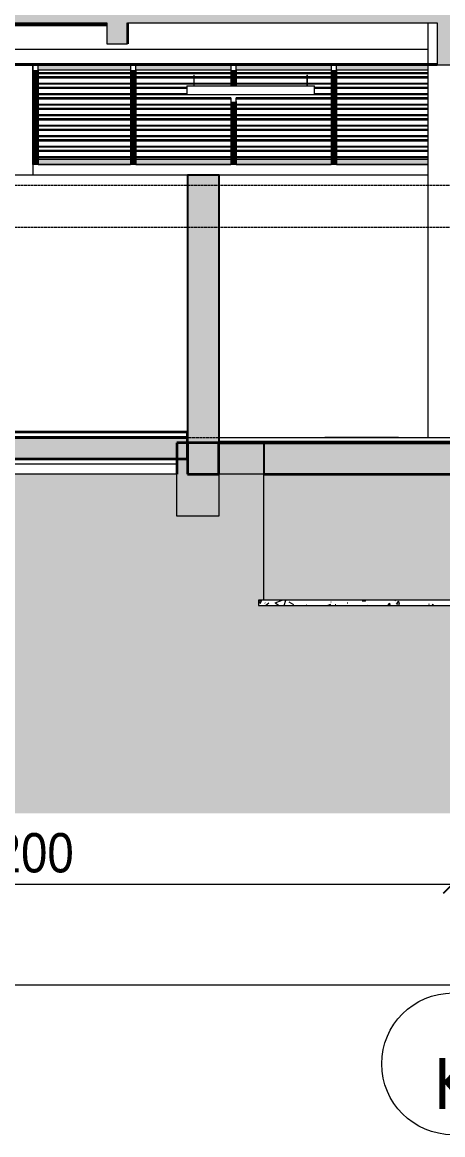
# Model space of a CAD drawing. Header units: millimetres. Extents: x 3451 to 201731, y -8641 to 35300.
# Drawn here: x 134791 to 138797, y -8641 to 1955 of the extents above; entities that cross this region are included whole.
import ezdxf

# ---------------------------------------------------------------- set-up
doc = ezdxf.new("R2010")
doc.units = ezdxf.units.MM
doc.linetypes.add('Centre', pattern=[31.75, 6.35, -4.7625, 15.875, -4.7625])
for name, color, linetype, lineweight in [('0-2', 50, 'Continuous', 5), ('A-ANNO-DIMS', 211, 'Continuous', 9), ('A-ANNO-DIMS-150', 211, 'Continuous', 9), ('A-CLNG-1', 13, 'Continuous', 25), ('A-CLNG-PATT-1', 13, 'Continuous', 9), ('A-DETL-GENF-1', 7, 'Continuous', 9), ('A-DETL-GENF-3', 9, 'Continuous', 9), ('A-DETL-GENF-4', 253, 'Continuous', 9), ('A-DETL-THIN', 151, 'Continuous', 9), ('A-FLOR-1', 10, 'Continuous', 35), ('A-FLOR-2', 7, 'Continuous', 9), ('A-FLOR-3', 192, 'Continuous', 35), ('A-FLOR-LEVL-2', 51, 'Centre', 9), ('A-FLOR-PATT-1', 7, 'Continuous', 9), ('A-FLOR-PATT-3', 8, 'Continuous', 9), ('A-GLAZ-CWMG', 51, 'Continuous', 9), ('A-WALL', 113, 'Continuous', 9), ('A-WALL-PATT-1', 7, 'Continuous', 9), ('C-PRKG', 70, 'Continuous', 9), ('E-LITE-EQPM', 33, 'Continuous', 9), ('L-SITE-WALL-1', 250, 'Continuous', 25), ('L-SITE-WALL-2', 7, 'Continuous', 9), ('S-BEAM-1', 12, 'Continuous', 5), ('S-BEAM-2', 10, 'Continuous', 35), ('S-BEAM-3', 7, 'Continuous', 9), ('S-COLS', 52, 'Continuous', 9), ('S-FNDN-1', 32, 'Continuous', 5), ('S-FNDN-2', 250, 'Continuous', 25), ('S-GRID-IDEN', 1, 'Continuous', 9)]:
    doc.layers.add(name, color=color, linetype=linetype, lineweight=lineweight)
doc.styles.add('Tahoma_B_1', font='tahomabd.ttf', dxfattribs={"height": 487.5})
doc.styles.add('UTM Avo', font='', dxfattribs={"width": 0.9, "height": 375})
doc.styles.get('UTM Avo').set_extended_font_data('UTM Avo')
doc.dimstyles.new('1_Dim_chi_tiet_2_5', dxfattribs={"dimscale": 304.8, "dimtxt": 374.737856, "dimasz": 0.590551, "dimexe": 0.492126, "dimexo": 0.0625, "dimgap": 0.049213, "dimtad": 1, "dimdec": 0, "dimrnd": 5, "dimzin": 0, "dimdsep": 46, "dimtxsty": 'UTM Avo', "dimblk1": 'OBLIQUE', "dimblk2": 'OBLIQUE', "dimsah": 1, "dimcen": 0.09, "dimdle": 0.492126, "dimazin": 0, "dimtfac": 1, "dimtdec": 4, "dimtix": 1, "dimtmove": 0, "dimatfit": 3, "dimfxl": 0.984252, "dimfxlon": 1, "dimtvp": 1, "dimtolj": 1, "dimtzin": 0, "dimarcsym": 2})
pattern_1 = [(0, (148640.78, 14125), (609.6, 152.4), [50.292, -406.908, 50.292, -406.908, -2438.4]), (0, (148640.78, 14125), (609.6, 152.4), [-914.4, 50.292, -864.108, 50.292, -406.908, -1066.8]), (0, (148640.78, 14125), (609.6, 152.4), [-2286, 50.292, -254.508, 50.292, -711.708]), (120, (148869.38, 14201.2), (-436.7823, 451.7291), [50.292, -406.908, 50.292, -2845.308]), (120, (148869.38, 14201.2), (-436.7823, 451.7291), [-507.492, -406.908, 50.292, -864.108, -1524]), (120, (148869.38, 14201.2), (-436.7823, 451.7291), [-1828.8, 50.292, -406.908, 50.292, -1016.508]), (120, (148869.38, 14201.2), (-436.7823, 451.7291), [-2336.292, -254.508, 50.292, -711.708]), (240, (148945.58, 14506), (-172.8177, -604.1291), [50.292, -406.908, 50.292, -406.908, -2438.4]), (240, (148945.58, 14506), (-172.8177, -604.1291), [-914.4, 50.292, -864.108, 50.292, -406.908, -1066.8]), (240, (148945.58, 14506), (-172.8177, -604.1291), [-2286, 50.292, -254.508, 50.292, -711.708])]

# ---------------------------------------------------------------- blocks, each defined once
blk = doc.blocks.new('NCV_TKTC_KET CAU_rvt-2-TKCS_MẶT CẮT D')
at = {"layer": 'A-FLOR-PATT-1'}
h = blk.add_hatch(color=256, dxfattribs=at)
h.paths.add_polyline_path([(-58470, 1930), (-56833, 1930), (-56833, 1950), (-58635, 1950), (-58635, 1930)])
h.paths.add_polyline_path([(-24867, 1930), (-24837, 1930), (-24837, 1950), (-28837, 1950), (-28837, 1930), (-25817, 1930)])
h.paths.add_polyline_path([(-66835, 1930), (-65032, 1930), (-65032, 1950), (-66835, 1950)])
h.paths.add_polyline_path([(-53358, 1930), (-51662, 1930), (-51662, 1950), (-53358, 1950), (-53358, 1930)])
blk.add_hatch(color=256, dxfattribs=at).paths.add_polyline_path([(-68919, -2202), (-64262, -2202), (-64262, -2000), (-69762, -2000), (-69762, -2202)])
h = blk.add_hatch(color=256, dxfattribs=at)
h.paths.add_polyline_path([(-27123, -2350), (-24537, -2350), (-24537, -2050), (-49362, -2050), (-49362, -2350), (-27187, -2350)])
h.paths.add_polyline_path([(-77404, -2350), (-69762, -2350), (-69762, -2050), (-78236, -2050), (-78236, -2350)])
h.paths.add_polyline_path([(-64262, -2350), (-51462, -2350), (-51462, -2050), (-64262, -2050)])
at = {"layer": 'A-WALL-PATT-1'}
blk.add_hatch(color=256, dxfattribs=at).paths.add_polyline_path([(-63964, -2050), (-63962, -2050), (-63962, 500), (-64262, 500), (-64262, -2050)])
at = {"layer": 'S-BEAM-1'}
for points in [[(-64833, 1750), (-64832, 1750), (-64833, 1821)], [(-63964, -2750), (-63964, -2050), (-64364, -2050), (-64364, -2750)]]:
    blk.add_hatch(color=256, dxfattribs=at).paths.add_polyline_path(points)
at = {"layer": 'S-FNDN-1'}
blk.add_hatch(color=256, dxfattribs=at).paths.add_polyline_path([(-61037, -3550), (-59937, -3550), (-59937, -2050), (-63537, -2050), (-63537, -3550), (-61083, -3550)])
at = {"layer": 'A-FLOR-1'}
for p, q in [((-66835, 1930), (-65032, 1930)), ((-64262, -2000), (-69762, -2000)), ((-64262, -2202), (-64262, -2000)), ((-51462, -2050), (-64262, -2050)), ((-64262, -2050), (-64262, -2350)), ((-69762, -2202), (-64262, -2202)), ((-64262, -2350), (-63964, -2350)), ((-63537, -2350), (-59937, -2350))]:
    blk.add_line(p, q, dxfattribs=at)
at = {"layer": 'A-FLOR-2'}
blk.add_line((-68137, -2252), (-64364, -2252), dxfattribs=at)
at = {"layer": 'L-SITE-WALL-1'}
for p, q in [((-63962, 500), (-64262, 500)), ((-64262, 500), (-64262, -2050)), ((-63962, -2050), (-63962, 500)), ((-63964, -2050), (-63962, -2050))]:
    blk.add_line(p, q, dxfattribs=at)
at = {"layer": 'L-SITE-WALL-2'}
blk.add_line((-64262, -2050), (-63964, -2050), dxfattribs=at)
at = {"layer": 'S-BEAM-2'}
for p, q in [((-64832, 1750), (-64832, 1950)), ((-64262, -2050), (-64364, -2050)), ((-64364, -2050), (-64364, -2350)), ((-63964, -2350), (-63964, -2050))]:
    blk.add_line(p, q, dxfattribs=at)
at = {"layer": 'S-BEAM-3'}
for p, q in [((-66836, 1700), (-64832, 1700)), ((-64832, 1700), (-61972, 1700)), ((-63964, -2050), (-64262, -2050))]:
    blk.add_line(p, q, dxfattribs=at)
at = {"layer": 'S-FNDN-2'}
for p, q in [((-59937, -2050), (-63537, -2050)), ((-63537, -2050), (-63537, -2350))]:
    blk.add_line(p, q, dxfattribs=at)
blk = doc.blocks.new('xe oto1 - xe oto-V277-TKCS_MẶT CẮT D')
at = {"layer": 'C-PRKG'}
for p, q in [((-63034, -2000), (-62374, -2000)), ((-63034, -2000), (-62374, -2000)), ((-62454, -2000), (-62954, -2000)), ((-62954, -2000), (-62454, -2000)), ((-62454, -2000), (-62954, -2000)), ((-62954, -2000), (-62454, -2000)), ((-62304, -2000), (-62754, -2000)), ((-62754, -2000), (-62254, -2000)), ((-62254, -2000), (-62754, -2000)), ((-62254, -2000), (-62304, -2000)), ((-62304, -2000), (-62254, -2000))]:
    blk.add_line(p, q, dxfattribs=at)
blk = doc.blocks.new('EAE_STL_PENDANT_TK_15W_120cm - LIC_01-ĐÈN LED BATTEN 1_2_ P_2x20W_ ÁNH SÁNG TRẮNG 6000K_ LẮP ĐẶT NỔI_TREO TY-1359257-TKCS_MẶT CẮT D')
at = {"layer": 'E-LITE-EQPM'}
for p, q in [((-69003, 1450), (-69003, 1350)), ((-69003, 1450), (-69003, 1450)), ((-69003, 1450), (-68998, 1450)), ((-68998, 1350), (-68998, 1450)), ((-68998, 1450), (-68998, 1450)), ((-67926, 1450), (-67926, 1350)), ((-67926, 1450), (-67926, 1450)), ((-67926, 1450), (-67921, 1450)), ((-67921, 1350), (-67921, 1450)), ((-67921, 1450), (-67921, 1450)), ((-69070, 1350), (-67853, 1350)), ((-69070, 1350), (-69070, 1348)), ((-69070, 1348), (-69070, 1264)), ((-67853, 1348), (-67853, 1350)), ((-67853, 1264), (-67853, 1348)), ((-67853, 1264), (-69070, 1264))]:
    blk.add_line(p, q, dxfattribs=at)
blk = doc.blocks.new('Rectangular Mullion - 50 x 100mm-3802481-TKCS_MẶT CẮT D')
at = {"layer": 'A-GLAZ-CWMG'}
blk.add_hatch(color=256, dxfattribs=at).paths.add_polyline_path([(-69246, 1500), (-68831, 1500), (-68831, 1550), (-69712, 1550), (-69712, 1500), (-69573, 1500)])
for p, q in [((-69712, 1500), (-69712, 1550)), ((-68831, 1500), (-69712, 1500)), ((-68831, 1550), (-68831, 1500))]:
    blk.add_line(p, q, dxfattribs=at)
blk = doc.blocks.new('Rectangular Mullion - 50 x 100mm-V435-TKCS_MẶT CẮT D')
at = {"layer": 'A-GLAZ-CWMG'}
blk.add_hatch(color=256, dxfattribs=at).paths.add_polyline_path([(-62715, 1500), (-61972, 1500), (-61972, 1550), (-62843, 1550), (-62843, 1500)])
for p, q in [((-62843, 1500), (-62843, 1550)), ((-61972, 1500), (-62843, 1500))]:
    blk.add_line(p, q, dxfattribs=at)
blk = doc.blocks.new('Rectangular Mullion - 50 x 100mm-3802482-TKCS_MẶT CẮT D')
at = {"layer": 'A-GLAZ-CWMG'}
blk.add_hatch(color=256, dxfattribs=at).paths.add_polyline_path([(-67613, 1500), (-66918, 1500), (-66918, 1550), (-67825, 1550), (-67825, 1500), (-67777, 1500)])
for p, q in [((-67825, 1500), (-67825, 1550)), ((-66918, 1500), (-67825, 1500)), ((-66918, 1550), (-66918, 1500))]:
    blk.add_line(p, q, dxfattribs=at)
blk = doc.blocks.new('Rectangular Mullion - 50 x 100mm-V436-TKCS_MẶT CẮT D')
at = {"layer": 'A-GLAZ-CWMG'}
blk.add_hatch(color=256, dxfattribs=at).paths.add_polyline_path([(-62389, 600), (-61972, 600), (-61972, 650), (-62843, 650), (-62843, 600), (-62715, 600)])
for p, q in [((-62843, 600), (-62843, 650)), ((-62843, 650), (-61972, 650)), ((-62843, 600), (-61972, 600))]:
    blk.add_line(p, q, dxfattribs=at)
blk = doc.blocks.new('Rectangular Mullion - 50 x 100mm-3802484-TKCS_MẶT CẮT D')
at = {"layer": 'A-GLAZ-CWMG'}
blk.add_hatch(color=256, dxfattribs=at).paths.add_polyline_path([(-66960, 600), (-66918, 600), (-66918, 650), (-67825, 650), (-67825, 600), (-67613, 600)])
for p, q in [((-67825, 600), (-67825, 650)), ((-67825, 650), (-66918, 650)), ((-66918, 650), (-66918, 600)), ((-67825, 600), (-66918, 600))]:
    blk.add_line(p, q, dxfattribs=at)
blk = doc.blocks.new('Rectangular Mullion - 50 x 100mm-3802483-TKCS_MẶT CẮT D')
at = {"layer": 'A-GLAZ-CWMG'}
blk.add_hatch(color=256, dxfattribs=at).paths.add_polyline_path([(-66307, 600), (-65987, 600), (-65987, 650), (-66868, 650), (-66868, 600), (-66634, 600)])
for p, q in [((-66868, 600), (-66868, 650)), ((-66868, 650), (-65987, 650)), ((-65987, 650), (-65987, 600)), ((-66868, 600), (-65987, 600))]:
    blk.add_line(p, q, dxfattribs=at)
blk = doc.blocks.new('Rectangular Mullion - 50 x 100mm-V437-TKCS_MẶT CẮT D')
at = {"layer": 'A-GLAZ-CWMG'}
blk.add_hatch(color=256, dxfattribs=at).paths.add_polyline_path([(-65687, 600), (-65687, 700), (-65737, 700), (-65737, 600)])
for p, q in [((-65737, 700), (-65737, 600)), ((-65687, 700), (-65687, 600)), ((-65687, 600), (-65737, 600))]:
    blk.add_line(p, q, dxfattribs=at)
blk = doc.blocks.new('Rectangular Mullion - 50 x 100mm-V438-TKCS_MẶT CẮT D')
at = {"layer": 'A-GLAZ-CWMG'}
blk.add_hatch(color=256, dxfattribs=at).paths.add_polyline_path([(-65687, 700), (-65687, 800), (-65737, 800), (-65737, 700)])
for p, q in [((-65737, 800), (-65737, 700)), ((-65687, 800), (-65687, 700))]:
    blk.add_line(p, q, dxfattribs=at)
blk = doc.blocks.new('Rectangular Mullion - MULLION LA SACH-V439-TKCS_MẶT CẮT D')
at = {"layer": 'A-GLAZ-CWMG'}
for p, q in [((-61972, 734), (-62843, 734)), ((-61972, 734), (-62843, 734)), ((-61972, 723), (-62843, 723)), ((-62843, 676), (-61972, 676)), ((-61972, 666), (-62843, 666)), ((-61972, 666), (-62843, 666)), ((-61972, 665), (-62843, 665))]:
    blk.add_line(p, q, dxfattribs=at)
blk = doc.blocks.new('Rectangular Mullion - MULLION LA SACH-3802486-TKCS_MẶT CẮT D')
at = {"layer": 'A-GLAZ-CWMG'}
for p, q in [((-66918, 734), (-67825, 734)), ((-66918, 734), (-67825, 734)), ((-66918, 723), (-67825, 723)), ((-67825, 676), (-66918, 676)), ((-66918, 666), (-67825, 666)), ((-66918, 666), (-67825, 666)), ((-66918, 665), (-67825, 665))]:
    blk.add_line(p, q, dxfattribs=at)
blk = doc.blocks.new('Rectangular Mullion - MULLION LA SACH-V425-TKCS_MẶT CẮT D')
at = {"layer": 'A-GLAZ-CWMG'}
for p, q in [((-68831, 734), (-69712, 734)), ((-68831, 734), (-69712, 734)), ((-68831, 723), (-69712, 723)), ((-69712, 676), (-68831, 676)), ((-68831, 666), (-69712, 666)), ((-68831, 666), (-69712, 666)), ((-68831, 665), (-69712, 665))]:
    blk.add_line(p, q, dxfattribs=at)
blk = doc.blocks.new('Rectangular Mullion - MULLION LA SACH-V426-TKCS_MẶT CẮT D')
at = {"layer": 'A-GLAZ-CWMG'}
for p, q in [((-68781, 1223), (-68781, 1234)), ((-68781, 1234), (-68781, 1234)), ((-67875, 1234), (-68781, 1234)), ((-67875, 1234), (-68781, 1234)), ((-68781, 1200), (-68781, 1223)), ((-67875, 1223), (-68781, 1223)), ((-68781, 1176), (-67875, 1176)), ((-67875, 1166), (-68781, 1166)), ((-67875, 1166), (-68781, 1166)), ((-67875, 1165), (-68781, 1165))]:
    blk.add_line(p, q, dxfattribs=at)
blk = doc.blocks.new('Rectangular Mullion - MULLION LA SACH-V440-TKCS_MẶT CẮT D')
at = {"layer": 'A-GLAZ-CWMG'}
for p, q in [((-63849, 1234), (-64755, 1234)), ((-63849, 1234), (-64755, 1234)), ((-63849, 1223), (-64755, 1223)), ((-64755, 1176), (-63849, 1176)), ((-63849, 1166), (-64755, 1166)), ((-63849, 1166), (-64755, 1166)), ((-63849, 1234), (-63849, 1234)), ((-63849, 1234), (-63849, 1223)), ((-63849, 1223), (-63849, 1200)), ((-63849, 1165), (-64755, 1165))]:
    blk.add_line(p, q, dxfattribs=at)
blk = doc.blocks.new('Rectangular Mullion - MULLION LA SACH-V441-TKCS_MẶT CẮT D')
at = {"layer": 'A-GLAZ-CWMG'}
for p, q in [((-62893, 1334), (-63053, 1334)), ((-62893, 1334), (-63053, 1334)), ((-62893, 1323), (-63053, 1323)), ((-63053, 1276), (-62893, 1276)), ((-62893, 1266), (-63053, 1266)), ((-62893, 1266), (-63053, 1266)), ((-62893, 1265), (-63053, 1265))]:
    blk.add_line(p, q, dxfattribs=at)
blk = doc.blocks.new('Rectangular Mullion - MULLION LA SACH-V442-TKCS_MẶT CẮT D')
at = {"layer": 'A-GLAZ-CWMG'}
for p, q in [((-64270, 1334), (-64755, 1334)), ((-64270, 1334), (-64755, 1334)), ((-64270, 1323), (-64755, 1323)), ((-64755, 1276), (-64270, 1276)), ((-64270, 1266), (-64755, 1266)), ((-64270, 1266), (-64755, 1266)), ((-64270, 1265), (-64755, 1265))]:
    blk.add_line(p, q, dxfattribs=at)
blk = doc.blocks.new('Rectangular Mullion - MULLION LA SACH-V443-TKCS_MẶT CẮT D')
at = {"layer": 'A-GLAZ-CWMG'}
for p, q in [((-63125, 1434), (-63799, 1434)), ((-63125, 1434), (-63799, 1434)), ((-63125, 1423), (-63799, 1423)), ((-62893, 1434), (-63122, 1434)), ((-62893, 1434), (-63122, 1434)), ((-62893, 1423), (-63122, 1423)), ((-63799, 1376), (-63125, 1376)), ((-63125, 1366), (-63799, 1366)), ((-63125, 1366), (-63799, 1366)), ((-63125, 1365), (-63799, 1365)), ((-63122, 1376), (-62893, 1376)), ((-62893, 1366), (-63122, 1366)), ((-62893, 1366), (-63122, 1366)), ((-62893, 1365), (-63122, 1365))]:
    blk.add_line(p, q, dxfattribs=at)
blk = doc.blocks.new('Rectangular Mullion - MULLION LA SACH-V444-TKCS_MẶT CẮT D')
at = {"layer": 'A-GLAZ-CWMG'}
for p, q in [((-64202, 1434), (-64755, 1434)), ((-64202, 1434), (-64755, 1434)), ((-64202, 1423), (-64755, 1423)), ((-63849, 1434), (-64199, 1434)), ((-63849, 1434), (-64199, 1434)), ((-63849, 1423), (-64199, 1423)), ((-64755, 1376), (-64202, 1376)), ((-64202, 1366), (-64755, 1366)), ((-64202, 1366), (-64755, 1366)), ((-64202, 1365), (-64755, 1365)), ((-64199, 1376), (-63849, 1376)), ((-63849, 1366), (-64199, 1366)), ((-63849, 1366), (-64199, 1366)), ((-63849, 1365), (-64199, 1365))]:
    blk.add_line(p, q, dxfattribs=at)
blk = doc.blocks.new('Rectangular Mullion - MULLION LA SACH-V445-TKCS_MẶT CẮT D')
at = {"layer": 'A-GLAZ-CWMG'}
for p, q in [((-62843, 1476), (-61972, 1476)), ((-61972, 1466), (-62843, 1466)), ((-61972, 1466), (-62843, 1466)), ((-61972, 1465), (-62843, 1465))]:
    blk.add_line(p, q, dxfattribs=at)
blk = doc.blocks.new('Rectangular Mullion - MULLION LA SACH-V432-TKCS_MẶT CẮT D')
at = {"layer": 'A-GLAZ-CWMG'}
for p, q in [((-67825, 1476), (-66918, 1476)), ((-66918, 1466), (-67825, 1466)), ((-66918, 1466), (-67825, 1466)), ((-66918, 1465), (-67825, 1465))]:
    blk.add_line(p, q, dxfattribs=at)
blk = doc.blocks.new('Rectangular Mullion - MULLION LA SACH-V431-TKCS_MẶT CẮT D')
at = {"layer": 'A-GLAZ-CWMG'}
for p, q in [((-66868, 1476), (-65987, 1476)), ((-65987, 1466), (-66868, 1466)), ((-65987, 1466), (-66868, 1466)), ((-65987, 1465), (-66868, 1465))]:
    blk.add_line(p, q, dxfattribs=at)
blk = doc.blocks.new('Rectangular Mullion - 50 x 100mm-3089657-TKCS_MẶT CẮT D')
at = {"layer": 'A-GLAZ-CWMG'}
blk.add_hatch(color=256, dxfattribs=at).paths.add_polyline_path([(-26661.678702, 600), (-26661.678702, 700), (-26711.678702, 700), (-26711.678702, 600)])
for p, q in [((-26711.678702, 700), (-26711.678702, 600)), ((-26661.678702, 700), (-26661.678702, 600)), ((-26661.678702, 600), (-26711.678702, 600))]:
    blk.add_line(p, q, dxfattribs=at)
blk = doc.blocks.new('Rectangular Mullion - 50 x 100mm-3089658-TKCS_MẶT CẮT D')
at = {"layer": 'A-GLAZ-CWMG'}
blk.add_hatch(color=256, dxfattribs=at).paths.add_polyline_path([(-26661.678702, 700), (-26661.678702, 800), (-26711.678702, 800), (-26711.678702, 700)])
for p, q in [((-26711.678702, 800), (-26711.678702, 700)), ((-26661.678702, 800), (-26661.678702, 700))]:
    blk.add_line(p, q, dxfattribs=at)
blk = doc.blocks.new('Rectangular Mullion - 50 x 100mm-V412-TKCS_MẶT CẮT D')
at = {"layer": 'A-GLAZ-CWMG'}
blk.add_hatch(color=256, dxfattribs=at).paths.add_polyline_path([(-27636, 1350), (-27636, 1400), (-27686, 1400), (-27686, 1350)])
for p, q in [((-27686, 1400), (-27686, 1350)), ((-27636, 1400), (-27636, 1350))]:
    blk.add_line(p, q, dxfattribs=at)
blk = doc.blocks.new('Grid - M_Grid Head - Circle-353313-TKCS_MẶT CẮT D')
at = {"layer": 'S-GRID-IDEN'}
blk.add_circle((-17237, -7966), 675, dxfattribs=at)
blk = doc.blocks.new('DIMBLOCK72-TKCS_MẶT CẮT D')
at = {"layer": 'A-ANNO-DIMS-150'}
for p, q in [((130691, -5955), (130691, -6405)), ((130691, -6255), (130691, -5955)), ((138891, -5955), (138891, -6405)), ((138891, -6255), (138891, -5955)), ((130691, -6255), (138891, -6255))]:
    blk.add_line(p, q, dxfattribs=at)
at = {"layer": 'A-ANNO-DIMS-150', "lineweight": 25}
for p, q in [((130691, -6255), (130781, -6165)), ((138891, -6255), (138981, -6165)), ((130691, -6255), (130601, -6345)), ((138891, -6255), (138801, -6345))]:
    blk.add_line(p, q, dxfattribs=at)
at = {"layer": 'A-ANNO-DIMS-150', "color": 0, "insert": (134277, -5768), "char_height": 375, "width": 1232.47, "attachment_point": 1, "line_spacing_factor": 1.110334, "style": 'UTM Avo'}
blk.add_mtext('8200', dxfattribs=at)
blk = doc.blocks.new('_Oblique')
at = {"color": 0, "linetype": 'ByBlock', "lineweight": -2}
blk.add_line((-0.5, -0.5), (0.5, 0.5), dxfattribs=at)
blk = doc.blocks.new('DIMBLOCK86-TKCS_MẶT CẮT D')
at = {"layer": 'A-ANNO-DIMS-150'}
for p, q in [((122391, -6915), (122391, -7365)), ((122391, -7215), (122391, -6915)), ((176091, -6915), (176091, -7365)), ((176091, -7215), (176091, -6915)), ((122241, -7215), (176241, -7215))]:
    blk.add_line(p, q, dxfattribs=at)
at = {"layer": 'A-ANNO-DIMS-150', "lineweight": 25}
for p, q in [((122391, -7215), (122481, -7125)), ((176091, -7215), (176181, -7125)), ((122391, -7215), (122301, -7305)), ((176091, -7215), (176001, -7305))]:
    blk.add_line(p, q, dxfattribs=at)
at = {"layer": 'A-ANNO-DIMS-150', "color": 0, "insert": (148599, -6727), "char_height": 375, "width": 1540.59, "attachment_point": 1, "line_spacing_factor": 1.110334, "style": 'UTM Avo'}
blk.add_mtext('53700', dxfattribs=at)

msp = doc.modelspace()

# ---------------------------------------------------------------- hatches: boundary and pattern name
at = {"layer": 'A-CLNG-PATT-1'}
h = msp.add_hatch(dxfattribs=at)
h.set_pattern_fill('FP_41', color=256, style=0, pattern_type=2)
h.set_pattern_definition([(0, (148640.78, 14125), (1219.2, 304.8), [50.292, -864.108, 50.292, -864.108, -4876.8]), (0, (148640.78, 14125), (1219.2, 304.8), [-1828.8, 50.292, -1778.508, 50.292, -864.108, -2133.6]), (0, (148640.78, 14125), (1219.2, 304.8), [-4572, 50.292, -559.308, 50.292, -1473.708]), (120, (149097.98, 14277.4), (-873.5645, 903.4582), [50.292, -864.108, 50.292, -5740.908]), (120, (149097.98, 14277.4), (-873.5645, 903.4582), [-964.692, -864.108, 50.292, -1778.508, -3048]), (120, (149097.98, 14277.4), (-873.5645, 903.4582), [-3657.6, 50.292, -864.108, 50.292, -2083.308]), (120, (149097.98, 14277.4), (-873.5645, 903.4582), [-4622.292, -559.308, 50.292, -1473.708]), (240, (149250.38, 14887), (-345.6355, -1208.2582), [50.292, -864.108, 50.292, -5740.908]), (240, (149250.38, 14887), (-345.6355, -1208.2582), [-964.692, -864.108, 50.292, -1778.508, -3048]), (240, (149250.38, 14887), (-345.6355, -1208.2582), [-3657.6, 50.292, -864.108, 50.292, -2083.308]), (240, (149250.38, 14887), (-345.6355, -1208.2582), [-4622.292, -559.308, 50.292, -1473.708])])
h.paths.add_polyline_path([(175464.1, 1550), (175790.9, 1550), (175790.9, 1555), (164890.5, 1555), (164890.5, 1550), (174811.1, 1550)])
h.paths.add_polyline_path([(128365.9, 1550), (128365.9, 1555), (127910.9, 1555), (127910.9, 1550)])
h.paths.add_polyline_path([(128915.9, 1550), (130594.7, 1550.5), (130594.7, 1555), (128915.9, 1555)])
h.paths.add_polyline_path([(130894.7, 1550), (138744.6, 1550), (138744.6, 1555), (130894.7, 1555), (130894.7, 1550.6)])
h.paths.add_polyline_path([(163055.8, 1550), (164640, 1550), (164640, 1555), (160692.2, 1555), (160692.2, 1550), (161749.6, 1550)])
h.paths.add_polyline_path([(160390.5, 1550), (160390.5, 1555), (156392.5, 1555), (156392.5, 1550), (159790.4, 1550)])
h.paths.add_polyline_path([(139044.6, 1550), (144815.9, 1550), (144815.9, 1555), (139044.6, 1555), (139044.6, 1553.2)])
at = {"layer": 'A-DETL-GENF-1'}
h = msp.add_hatch(color=256, dxfattribs=at)
h.paths.add_polyline_path([(160443.5, 1550), (160692.2, 1550), (160692.2, 1950), (167092.5, 1950), (167092.5, 1700), (167692.5, 1700), (167692.5, 1950), (171492.9, 1950), (171492.9, 1750), (171692.9, 1750), (171692.9, 1950), (175790.9, 1950), (175790.9, 1550), (176090.9, 1550), (176090.9, 2150), (151265.9, 2150), (151265.9, 1750), (151465.9, 1750), (151465.9, 1950), (154892.5, 1950), (154892.5, 1750), (155092.5, 1750), (155092.5, 1950), (156090.8, 1950), (156090.8, 1550), (156392.5, 1550), (156392.5, 1950), (160390.5, 1950), (160390.5, 1550)])
h.paths.add_polyline_path([(138892.2, 1550), (139044.6, 1550), (139044.6, 1950), (143794.6, 1950), (143794.6, 1750), (143994.6, 1750), (143994.6, 1950), (146969.9, 1950), (146969.9, 1550), (147269.9, 1550), (147269.9, 1950), (148965.9, 1950), (148965.9, 1750), (149165.9, 1750), (149165.9, 2150), (128994.6, 2150), (128994.6, 1750), (129194.6, 1750), (129194.6, 1950), (130594.7, 1950), (130594.7, 1550), (130894.7, 1550), (130894.7, 1950), (135595.5, 1950), (135595.5, 1750), (135794.6, 1750), (135794.6, 1950), (138744.6, 1950), (138744.6, 1550)])
h.paths.add_polyline_path([(127790, 1750), (127910.9, 1750), (127910.9, 2150), (127710.9, 2150), (127710.9, 1750)])
at = {"layer": 'A-DETL-GENF-3'}
h = msp.add_hatch(dxfattribs=at)
h.set_pattern_fill('FP_82', color=256, style=0, pattern_type=2)
h.set_pattern_definition([(0, (148640.8, 14125), (725.805, 725.805), [725.805, -725.805]), (0, (148640.8, 14397.2), (725.805, 725.805), [725.805, -725.805]), (0, (148640.8, 14669.35), (725.805, 725.805), [725.805, -725.805]), (90, (148731.5, 14760.1), (-725.805, 725.805), [725.805, -725.805]), (90, (149003.7, 14760.1), (-725.805, 725.805), [725.805, -725.805]), (90, (149275.9, 14760.1), (-725.805, 725.805), [725.805, -725.805])])
h.paths.add_polyline_path([(166321.1, -5581.5), (194403.2, -5581.5), (194403.2, 100), (189739.6, 100), (189739.6, 200), (185739.6, 350), (183390.9, 350), (183390.9, 650), (176090.9, 650), (176090.9, -2050), (177441.1, -2050), (177441.1, -3550), (177491.1, -3550), (177491.1, -3600.5), (173410.9, -3600.5), (173410.9, -3550), (173441.1, -3550), (173441.1, -2350), (169742.1, -2350), (169742.1, -3550), (169792.1, -3550), (169792.1, -3600.5), (165690.9, -3600.5), (165690.9, -3550), (165742.1, -3550), (165742.1, -2350), (162740.5, -2350), (162740.5, -3550), (162790.5, -3550), (162790.5, -3600.5), (158689.8, -3600.5), (158689.8, -3550), (158740.5, -3550), (158740.5, -2350), (157057.2, -2350), (157057.2, -3550), (157066.6, -3550), (157066.6, -3600.5), (155816.6, -3600.5), (155816.6, -3550), (155824.2, -3550), (155824.2, -2350), (151465.9, -2350), (151465.9, -3850), (151590.9, -3850), (151590.9, -5350), (151640.9, -5350), (151640.9, -5400), (148790.9, -5400), (148790.9, -5350), (148840.9, -5350), (148840.9, -3850), (148965.9, -3850), (148965.9, -2350), (148341, -2350), (148341, -3550), (145841, -3550), (145841, -2350), (140691, -2350), (140691, -3550), (140741, -3550), (140741, -3600), (137041, -3600), (137041, -3550), (137091, -3550), (137091, -2350), (136663.9, -2350), (136663.9, -2750), (136263.9, -2750), (136263.9, -2350), (132490.9, -2350), (132490.9, -3550), (132540.9, -3550), (132540.9, -3600), (128840.9, -3600), (128840.9, -3550), (128890.9, -3550), (128890.9, -2350), (123224.1, -2350), (123224.1, -3550), (123274.1, -3550), (123274.1, -3600), (120874.1, -3600), (120874.1, -3550), (120924.1, -3550), (120924.1, -2050), (122390.9, -2050), (122390.9, -50), (121209.6, -50), (115209.6, -250), (114209.6, -250), (114209.6, -200), (110810.1, -200), (110810.1, -5581.5), (165668.1, -5581.5)])
h = msp.add_hatch(dxfattribs=at)
h.set_pattern_fill('FP_83', color=256, style=0, pattern_type=2)
h.set_pattern_definition([(50, (148640.78, 14125), (327.9314, -28.6906), [34.29, -377.19]), (355, (148640.8, 14125), (-63.4373, 343.9026), [27.432, -301.752]), (100.451, (148668.1, 14122.6), (264.4966, 315.2094), [29.142, -320.562]), (46.184, (148640.8, 14216.44), (487.9424, -75.6775), [51.435, -565.785]), (96.636, (148681.45, 14210.13), (427.324, 445.37), [43.713, -480.843]), (351.184, (148640.8, 14216.44), (427.329, 445.365), [41.148, -452.628]), (21, (148686.5, 14193.58), (272.9058, -184.0777), [34.29, -377.19]), (326, (148686.5, 14193.58), (111.244, 331.539), [27.432, -301.752]), (71.451, (148709.25, 14178.24), (384.1505, 147.458), [29.142, -320.562]), (37.5, (148640.78, 14125), (5.56, 152.19915), [5.029, -293.065, 5.029, -301.295, -302.895]), (37.5, (148640.78, 14125), (5.56, 152.19915), [-604.418, 5.029, -297.866]), (7.5, (148640.78, 14125), (120.2759, 180.3249), [5.029, -169.621, 5.029, -286.207, -115.443]), (7.5, (148640.78, 14125), (120.2759, 180.3249), [-465.887, 5.029, -110.414]), (327.5, (148538.83, 14125), (244.06366, -10.3123), [5.029, -109.271, 5.029, -351.587, -473.202]), (327.5, (148538.83, 14125), (244.06366, -10.3123), [-470.916, 5.029, -468.173]), (317.5, (148493.1, 14125), (266.6327, 45.7678), [5.029, -143.561, 5.029, -231.8, -336.042]), (317.5, (148493.1, 14125), (266.6327, 45.7678), [-385.42, 5.029, -331.013])])
h.paths.add_polyline_path([(140741, -3600), (140741, -3550), (137041, -3550), (137041, -3600), (140198.3, -3600)])
at = {"layer": 'A-DETL-GENF-4'}
h = msp.add_hatch(dxfattribs=at)
h.set_pattern_fill('FP_35', color=256, style=0, pattern_type=2)
h.set_pattern_definition([(50, (148640.8, 14125), (1093.104, -95.634), [114.3, -1257.3]), (355, (148640.8, 14125), (-211.46, 1146.34), [91.44, -1005.84]), (100.451, (148731.9, 14117), (881.656, 1050.7), [97.14, -1068.54]), (46.184, (148640.8, 14429.8), (1626.475, -252.26), [171.45, -1885.95]), (96.636, (148776.3, 14408.8), (1424.42, 1484.57), [145.71, -1602.81]), (351.184, (148640.8, 14429.8), (1424.43, 1484.55), [137.16, -1508.76]), (21, (148793.2, 14353.6), (909.686, -613.59), [114.3, -1257.3]), (326, (148793.2, 14353.6), (370.81, 1105.13), [91.44, -1005.84]), (71.451, (148869, 14302.5), (1280.503, 491.53), [97.14, -1068.54]), (37.5, (148640.8, 14125), (18.531, 507.33), [50.292, -943.356, 50.292, -970.788, -1009.65]), (37.5, (148640.8, 14125), (18.531, 507.33), [-2014.728, 50.292, -959.358]), (7.5, (148640.8, 14125), (400.918, 601.084), [50.292, -531.876, 50.292, -920.496, -384.81]), (7.5, (148640.8, 14125), (400.918, 601.084), [-1552.956, 50.292, -334.518]), (327.5, (148300.93, 14125), (813.545, -34.374), [50.292, -330.708, 50.292, -1138.428, -1577.34]), (327.5, (148300.93, 14125), (813.545, -34.374), [-1569.72, 50.292, -1527.048]), (317.5, (148148.5, 14125), (888.775, 152.56), [50.292, -445.008, 50.292, -739.14, -1120.14]), (317.5, (148148.5, 14125), (888.775, 152.56), [-1284.73, 50.29, -1069.85])])
h.paths.add_polyline_path([(140741, -3600), (140741, -3550), (137041, -3550), (137041, -3600), (140198.3, -3600)])
at = {"layer": 'A-FLOR-PATT-3'}
h = msp.add_hatch(dxfattribs=at)
h.set_pattern_fill('FP_33', color=256, style=0, pattern_type=2)
h.set_pattern_definition(pattern_1)
h.paths.add_polyline_path([(131708.4, -2000.6), (136365.9, -2000.6), (136365.9, -1950.1), (130865.9, -1950.1), (130865.9, -2000.6)])
h = msp.add_hatch(dxfattribs=at)
h.set_pattern_fill('FP_33', color=256, style=0, pattern_type=2)
h.set_pattern_definition(pattern_1)
h.paths.add_polyline_path([(173504.9, -2050), (175790.9, -2050), (175790.9, -2045), (158115.9, -2045), (158115.9, -2050), (170892.6, -2050)])
h.paths.add_polyline_path([(127910.9, -2050), (130565.9, -2050), (130565.9, -2045), (127910.9, -2045)])
h.paths.add_polyline_path([(136665.9, -2050), (144815.9, -2050), (144815.9, -2045), (136665.9, -2045)])
h.paths.add_polyline_path([(156290.9, -2050), (157815.9, -2050), (157815.9, -2045), (156290.9, -2045)])

# ---------------------------------------------------------------- linework, layer by layer
at = {"layer": 'A-CLNG-1'}
for p, q in [((138744.6, 1555), (130894.7, 1555)), ((130894.7, 1550), (138744.6, 1550))]:
    msp.add_line(p, q, dxfattribs=at)
at = {"layer": 'A-DETL-THIN'}
for p, q in [((130894.7, 1950), (135595.5, 1950)), ((135595.5, 1950), (135595.5, 1750)), ((135794.6, 1750), (135794.6, 1950)), ((135794.6, 1950), (138744.6, 1950)), ((138744.6, 1950), (138744.6, 1550)), ((135595.5, 1750), (135794.6, 1750)), ((138744.6, 1550), (139044.6, 1550)), ((136263.9, -2350), (132490.9, -2350)), ((136263.9, -2750), (136263.9, -2350)), ((137091, -2350), (136663.9, -2350)), ((136663.9, -2350), (136663.9, -2750)), ((137091, -3550), (137091, -2350)), ((136663.9, -2750), (136263.9, -2750)), ((137091, -3550), (137041, -3550)), ((137041, -3550), (137041, -3600)), ((137041, -3600), (140741, -3600)), ((139591, -3550), (137091, -3550))]:
    msp.add_line(p, q, dxfattribs=at)
at = {"layer": 'A-FLOR-3'}
for p, q in [((136365.9, -1950.1), (130865.9, -1950.1)), ((130865.9, -2000.6), (136365.9, -2000.6)), ((136365.9, -2000.6), (136365.9, -1950.1)), ((144815.9, -2045), (136665.9, -2045)), ((136665.9, -2045), (136665.9, -2050)), ((136665.9, -2050), (144815.9, -2050))]:
    msp.add_line(p, q, dxfattribs=at)
at = {"layer": 'A-FLOR-LEVL-2'}
for p, q in [((198239.7, 400), (106972.4, 400)), ((196334.7, 0), (106972.4, 0)), ((106972.4, -2000), (196334.7, -2000))]:
    msp.add_line(p, q, dxfattribs=at)
at = {"layer": 'A-WALL'}
for p, q in [((138655.9, 1950), (138655.9, 1555)), ((134891.2, 600), (134891.2, 1550)), ((138655.9, 1550), (138655.9, -2000)), ((138655.9, 600), (134891.2, 600)), ((136365.9, 500), (130875.9, 500)), ((138655.9, 500), (136665.9, 500)), ((136665.9, -2000), (144805.9, -2000))]:
    msp.add_line(p, q, dxfattribs=at)
at = {"layer": 'S-COLS'}
msp.add_line((134890.6, 1550), (134890.6, 500), dxfattribs=at)

# ---------------------------------------------------------------- block references
at = {"layer": '0-2'}
msp.add_blockref('NCV_TKTC_KET CAU_rvt-2-TKCS_MẶT CẮT D', (200627.8, 0), dxfattribs=at)
at = {"layer": 'A-GLAZ-CWMG'}
for name, p in [('Rectangular Mullion - 50 x 100mm-V438-TKCS_MẶT CẮT D', (200627.8, 700)), ('Rectangular Mullion - 50 x 100mm-3802481-TKCS_MẶT CẮT D', (204653.1, 0)), ('Rectangular Mullion - 50 x 100mm-3089658-TKCS_MẶT CẮT D', (162534.1, 700)), ('Rectangular Mullion - 50 x 100mm-3802482-TKCS_MẶT CẮT D', (203697, 0)), ('Rectangular Mullion - 50 x 100mm-3089658-TKCS_MẶT CẮT D', (163490.2, 700)), ('Rectangular Mullion - 50 x 100mm-3802482-TKCS_MẶT CẮT D', (204653.1, 0)), ('Rectangular Mullion - 50 x 100mm-3089658-TKCS_MẶT CẮT D', (164446.4, 700)), ('Rectangular Mullion - 50 x 100mm-V435-TKCS_MẶT CẮT D', (200627.8, 0)), ('Rectangular Mullion - 50 x 100mm-V438-TKCS_MẶT CẮT D', (200627.8, 600)), ('Rectangular Mullion - MULLION LA SACH-V431-TKCS_MẶT CẮT D', (201809.6, 0)), ('Rectangular Mullion - MULLION LA SACH-V425-TKCS_MẶT CẮT D', (204653.1, 700)), ('Rectangular Mullion - 50 x 100mm-3089658-TKCS_MẶT CẮT D', (162534.1, 600)), ('Rectangular Mullion - MULLION LA SACH-V432-TKCS_MẶT CẮT D', (203697, 0)), ('Rectangular Mullion - MULLION LA SACH-V444-TKCS_MẶT CẮT D', (200627.8, 0)), ('Rectangular Mullion - 50 x 100mm-V412-TKCS_MẶT CẮT D', (164464.5, 0)), ('Rectangular Mullion - MULLION LA SACH-V432-TKCS_MẶT CẮT D', (204653.1, 0)), ('Rectangular Mullion - MULLION LA SACH-V443-TKCS_MẶT CẮT D', (200627.8, 0)), ('Rectangular Mullion - 50 x 100mm-3089658-TKCS_MẶT CẮT D', (164446.4, 600)), ('Rectangular Mullion - MULLION LA SACH-V445-TKCS_MẶT CẮT D', (200627.8, 0)), ('Rectangular Mullion - MULLION LA SACH-V439-TKCS_MẶT CẮT D', (200627.8, 700)), ('Rectangular Mullion - 50 x 100mm-V438-TKCS_MẶT CẮT D', (200627.8, 500)), ('Rectangular Mullion - MULLION LA SACH-V425-TKCS_MẶT CẮT D', (204653.1, 600)), ('Rectangular Mullion - 50 x 100mm-3089658-TKCS_MẶT CẮT D', (162534.1, 500)), ('Rectangular Mullion - MULLION LA SACH-V442-TKCS_MẶT CẮT D', (200627.8, 0)), ('Rectangular Mullion - MULLION LA SACH-V441-TKCS_MẶT CẮT D', (200627.8, 0)), ('Rectangular Mullion - 50 x 100mm-3089658-TKCS_MẶT CẮT D', (164446.4, 500)), ('Rectangular Mullion - MULLION LA SACH-V439-TKCS_MẶT CẮT D', (200627.8, 600)), ('Rectangular Mullion - 50 x 100mm-V438-TKCS_MẶT CẮT D', (200627.8, 400)), ('Rectangular Mullion - MULLION LA SACH-V425-TKCS_MẶT CẮT D', (204653.1, 500)), ('Rectangular Mullion - 50 x 100mm-3089658-TKCS_MẶT CẮT D', (162534.1, 400)), ('Rectangular Mullion - MULLION LA SACH-V440-TKCS_MẶT CẮT D', (200627.8, 0)), ('Rectangular Mullion - 50 x 100mm-3089658-TKCS_MẶT CẮT D', (163490.2, 400)), ('Rectangular Mullion - MULLION LA SACH-V426-TKCS_MẶT CẮT D', (205609.3, 0)), ('Rectangular Mullion - 50 x 100mm-3089658-TKCS_MẶT CẮT D', (164446.4, 400)), ('Rectangular Mullion - MULLION LA SACH-V439-TKCS_MẶT CẮT D', (200627.8, 500)), ('Rectangular Mullion - 50 x 100mm-V438-TKCS_MẶT CẮT D', (200627.8, 300)), ('Rectangular Mullion - MULLION LA SACH-V425-TKCS_MẶT CẮT D', (204653.1, 400)), ('Rectangular Mullion - 50 x 100mm-3089658-TKCS_MẶT CẮT D', (162534.1, 300)), ('Rectangular Mullion - MULLION LA SACH-3802486-TKCS_MẶT CẮT D', (203697, 400)), ('Rectangular Mullion - 50 x 100mm-3089658-TKCS_MẶT CẮT D', (163490.2, 300)), ('Rectangular Mullion - MULLION LA SACH-3802486-TKCS_MẶT CẮT D', (204653.1, 400)), ('Rectangular Mullion - 50 x 100mm-3089658-TKCS_MẶT CẮT D', (164446.4, 300)), ('Rectangular Mullion - MULLION LA SACH-V439-TKCS_MẶT CẮT D', (200627.8, 400)), ('Rectangular Mullion - 50 x 100mm-V438-TKCS_MẶT CẮT D', (200627.8, 200)), ('Rectangular Mullion - MULLION LA SACH-V425-TKCS_MẶT CẮT D', (204653.1, 300)), ('Rectangular Mullion - 50 x 100mm-3089658-TKCS_MẶT CẮT D', (162534.1, 200)), ('Rectangular Mullion - MULLION LA SACH-3802486-TKCS_MẶT CẮT D', (203697, 300)), ('Rectangular Mullion - 50 x 100mm-3089658-TKCS_MẶT CẮT D', (163490.2, 200)), ('Rectangular Mullion - MULLION LA SACH-3802486-TKCS_MẶT CẮT D', (204653.1, 300)), ('Rectangular Mullion - 50 x 100mm-3089658-TKCS_MẶT CẮT D', (164446.4, 200)), ('Rectangular Mullion - MULLION LA SACH-V439-TKCS_MẶT CẮT D', (200627.8, 300)), ('Rectangular Mullion - 50 x 100mm-V438-TKCS_MẶT CẮT D', (200627.8, 100)), ('Rectangular Mullion - MULLION LA SACH-V425-TKCS_MẶT CẮT D', (204653.1, 200)), ('Rectangular Mullion - 50 x 100mm-3089658-TKCS_MẶT CẮT D', (162534.1, 100)), ('Rectangular Mullion - MULLION LA SACH-3802486-TKCS_MẶT CẮT D', (203697, 200)), ('Rectangular Mullion - 50 x 100mm-3089658-TKCS_MẶT CẮT D', (163490.2, 100)), ('Rectangular Mullion - MULLION LA SACH-3802486-TKCS_MẶT CẮT D', (204653.1, 200)), ('Rectangular Mullion - 50 x 100mm-3089658-TKCS_MẶT CẮT D', (164446.4, 100)), ('Rectangular Mullion - MULLION LA SACH-V439-TKCS_MẶT CẮT D', (200627.8, 200)), ('Rectangular Mullion - 50 x 100mm-V438-TKCS_MẶT CẮT D', (200627.8, 0)), ('Rectangular Mullion - MULLION LA SACH-V425-TKCS_MẶT CẮT D', (204653.1, 100)), ('Rectangular Mullion - 50 x 100mm-3089658-TKCS_MẶT CẮT D', (162534.1, 0)), ('Rectangular Mullion - MULLION LA SACH-3802486-TKCS_MẶT CẮT D', (203697, 100)), ('Rectangular Mullion - 50 x 100mm-3089658-TKCS_MẶT CẮT D', (163490.2, 0)), ('Rectangular Mullion - MULLION LA SACH-3802486-TKCS_MẶT CẮT D', (204653.1, 100)), ('Rectangular Mullion - 50 x 100mm-3089658-TKCS_MẶT CẮT D', (164446.4, 0)), ('Rectangular Mullion - MULLION LA SACH-V439-TKCS_MẶT CẮT D', (200627.8, 100)), ('Rectangular Mullion - 50 x 100mm-V437-TKCS_MẶT CẮT D', (200627.8, 0)), ('Rectangular Mullion - MULLION LA SACH-V425-TKCS_MẶT CẮT D', (204653.1, 0)), ('Rectangular Mullion - 50 x 100mm-3802483-TKCS_MẶT CẮT D', (201809.6, 0)), ('Rectangular Mullion - 50 x 100mm-3089657-TKCS_MẶT CẮT D', (162534.1, 0)), ('Rectangular Mullion - MULLION LA SACH-3802486-TKCS_MẶT CẮT D', (203697, 0)), ('Rectangular Mullion - 50 x 100mm-3802484-TKCS_MẶT CẮT D', (203697, 0)), ('Rectangular Mullion - 50 x 100mm-3089657-TKCS_MẶT CẮT D', (163490.2, 0)), ('Rectangular Mullion - MULLION LA SACH-3802486-TKCS_MẶT CẮT D', (204653.1, 0)), ('Rectangular Mullion - 50 x 100mm-3802484-TKCS_MẶT CẮT D', (204653.1, 0)), ('Rectangular Mullion - 50 x 100mm-3089657-TKCS_MẶT CẮT D', (164446.4, 0)), ('Rectangular Mullion - MULLION LA SACH-V439-TKCS_MẶT CẮT D', (200627.8, 0)), ('Rectangular Mullion - 50 x 100mm-V436-TKCS_MẶT CẮT D', (200627.8, 0))]:
    msp.add_blockref(name, p, dxfattribs=at)
at = {"layer": 'C-PRKG'}
msp.add_blockref('xe oto1 - xe oto-V277-TKCS_MẶT CẮT D', (200627.8, 0), dxfattribs=at)
at = {"layer": 'E-LITE-EQPM'}
msp.add_blockref('EAE_STL_PENDANT_TK_15W_120cm - LIC_01-ĐÈN LED BATTEN 1_2_ P_2x20W_ ÁNH SÁNG TRẮNG 6000K_ LẮP ĐẶT NỔI_TREO TY-1359257-TKCS_MẶT CẮT D', (205427.8, 0), dxfattribs=at)
at = {"layer": 'S-GRID-IDEN'}
msp.add_blockref('Grid - M_Grid Head - Circle-353313-TKCS_MẶT CẮT D', (156127.8, 0), dxfattribs=at)

# ---------------------------------------------------------------- dimensions: what is measured, and where the dimension line sits
at = {"layer": 'A-ANNO-DIMS'}
for base, p1, p2, override, picture, middle in [((138890.9, -6254.8), (130690.9, -5954.8), (138890.9, -5954.8), {"dimpost": '<>', "dimfxl": 8200}, 'DIMBLOCK72-TKCS_MẶT CẮT D', (134790.9, -6045.7)), ((176090.9, -7214.5), (122390.9, -6914.5), (176090.9, -6914.5), {"dimpost": '<>', "dimfxl": 53700}, 'DIMBLOCK86-TKCS_MẶT CẮT D', (149240.9, -7005.5))]:
    dim = msp.add_linear_dim(base=base, p1=p1, p2=p2, dimstyle='1_Dim_chi_tiet_2_5', override=override, dxfattribs=at)
    dim.commit()
    dim.dimension.update_dxf_attribs({"geometry": picture, "text_midpoint": middle})

# ---------------------------------------------------------------- next in the draw order: texts
at = {"layer": 'S-GRID-IDEN', "insert": (138897.2, -8153.6), "char_height": 487.5, "width": 477, "attachment_point": 5, "line_spacing_factor": 0.996129, "style": 'Tahoma_B_1', "bg_fill": 3, "box_fill_scale": 1.25, "bg_fill_color": 256, "bg_fill_true_color": 13158600, "bg_fill_transparency": 0}
msp.add_mtext('\\pt1904.99887,3809.99775,5715.0015,7620.00037,9524.99925,11429.99813,13335.00187,15240.00075,17144.99962,19049.9985,20955.00225,22860.00112,24765,26669.99887,28574.99775,30480.0015,32385.00037,34289.99925,36194.99812,38100.00187,40005.00075,41909.99962,43814.9985,45720.00225,47625.00112,49530,51434.99887,53339.99775,55245.0015,57150.00037,59054.99925,60959.99812;K', dxfattribs=at)

doc.saveas('drawing.dxf')
